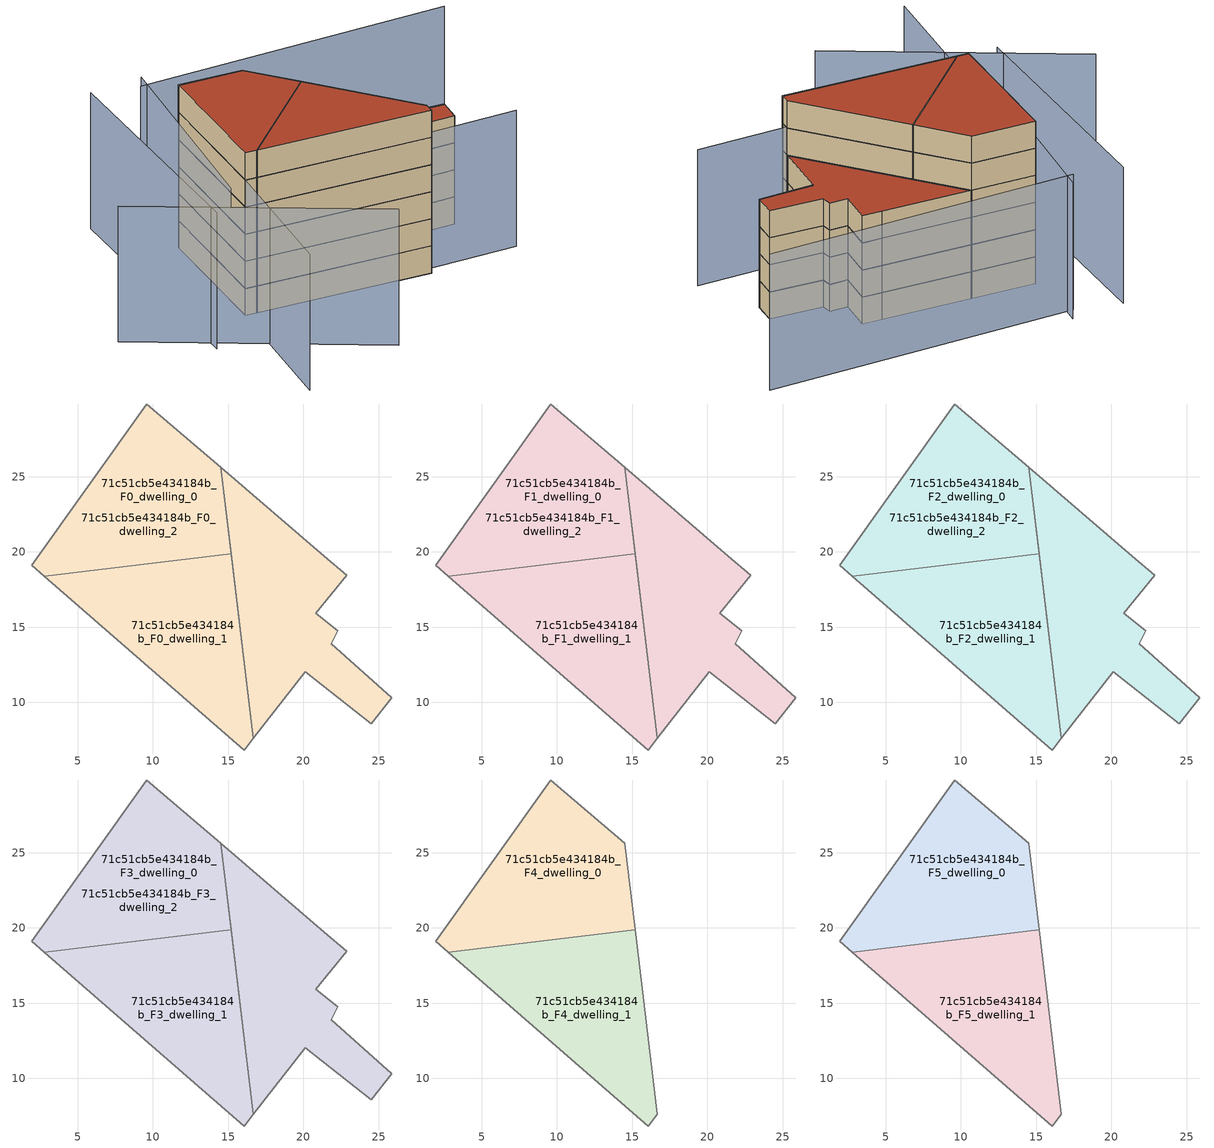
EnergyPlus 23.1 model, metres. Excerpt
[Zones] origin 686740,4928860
71c51cb5e434184b_F0_dwelling_0
 floor ground (EU_floor_Construction): 24.51,8.6 25.89,10.32 21.84,13.9 22.27,14.76 20.83,15.91 22.88,18.44 21.4,19.7 14.51,25.61 16.69,7.61 20.14,12.04 z0; 15.2,19.89 14.51,25.61 9.59,29.83 9.55,29.78 1.94,19.13 2.79,18.38 z0
 wall adiabatic (EU_wall_Construction): 2.8,18.38 1.94,19.13 9.55,29.78 9.59,29.83 14.51,25.61 15.2,19.89 z0:3
 wall to 71c51cb5e434184b_F0_dwelling_1 (EU_wall_Construction): 15.2,19.89 2.79,18.38 z0:3
71c51cb5e434184b_F0_dwelling_1
 floor ground (EU_floor_Construction): 24.51,8.6 25.89,10.32 21.84,13.9 22.27,14.76 20.83,15.91 22.88,18.44 21.4,19.7 14.51,25.61 16.69,7.61 20.14,12.04 z0; 16.08,6.84 16.69,7.61 15.2,19.89 2.79,18.38 z0
 wall adiabatic (EU_wall_Construction): 15.2,19.89 16.69,7.61 16.08,6.84 2.8,18.38 z0:3
71c51cb5e434184b_F0_dwelling_2
 floor ground (EU_floor_Construction): 24.51,8.6 25.89,10.32 21.84,13.9 22.27,14.76 20.83,15.91 22.88,18.44 21.4,19.7 14.51,25.61 16.69,7.61 20.14,12.04 z0; 15.2,19.89 14.51,25.61 9.59,29.83 9.55,29.78 1.94,19.13 2.79,18.38 z0; 16.08,6.84 16.69,7.61 15.2,19.89 2.79,18.38 z0
 wall adiabatic (EU_wall_Construction): 21.4,19.7 22.88,18.44 20.83,15.91 22.27,14.76 21.84,13.9 25.89,10.32 24.51,8.6 20.14,12.04 16.69,7.61 14.51,25.61 21.4,19.7 z0:3
71c51cb5e434184b_F1_dwelling_0
 floor outside (EU_floor_Construction): 24.51,8.6 25.89,10.32 21.84,13.9 22.27,14.76 20.83,15.91 22.88,18.44 21.4,19.7 14.51,25.61 16.69,7.61 20.14,12.04 z3; 15.2,19.89 14.51,25.61 9.59,29.83 9.55,29.78 1.94,19.13 2.79,18.38 z3
 wall adiabatic (EU_wall_Construction): 2.8,18.38 1.94,19.13 9.55,29.78 9.59,29.83 14.51,25.61 15.2,19.89 z3:6
 wall to 71c51cb5e434184b_F1_dwelling_1 (EU_wall_Construction): 15.2,19.89 2.79,18.38 z3:6
71c51cb5e434184b_F1_dwelling_1
 floor to 71c51cb5e434184b_F0_dwelling_1 (EU_floor_Construction): 24.51,8.6 25.89,10.32 21.84,13.9 22.27,14.76 20.83,15.91 22.88,18.44 21.4,19.7 14.51,25.61 16.69,7.61 20.14,12.04 z3; 16.08,6.84 16.69,7.61 15.2,19.89 2.79,18.38 z3
 wall adiabatic (EU_wall_Construction): 15.2,19.89 16.69,7.61 16.08,6.84 2.8,18.38 z3:6
71c51cb5e434184b_F1_dwelling_2
 floor outside (EU_floor_Construction): 16.08,6.84 16.69,7.61 15.2,19.89 2.79,18.38 z3
 floor to 71c51cb5e434184b_F0_dwelling_2 (EU_floor_Construction): 24.51,8.6 25.89,10.32 21.84,13.9 22.27,14.76 20.83,15.91 22.88,18.44 21.4,19.7 14.51,25.61 16.69,7.61 20.14,12.04 z3; 15.2,19.89 14.51,25.61 9.59,29.83 9.55,29.78 1.94,19.13 2.79,18.38 z3
 wall adiabatic (EU_wall_Construction): 21.4,19.7 22.88,18.44 20.83,15.91 22.27,14.76 21.84,13.9 25.89,10.32 24.51,8.6 20.14,12.04 16.69,7.61 14.51,25.61 21.4,19.7 z3:6
71c51cb5e434184b_F2_dwelling_0
 floor outside (EU_floor_Construction): 24.51,8.6 25.89,10.32 21.84,13.9 22.27,14.76 20.83,15.91 22.88,18.44 21.4,19.7 14.51,25.61 16.69,7.61 20.14,12.04 z6; 15.2,19.89 14.51,25.61 9.59,29.83 9.55,29.78 1.94,19.13 2.79,18.38 z6
 wall adiabatic (EU_wall_Construction): 2.8,18.38 1.94,19.13 9.55,29.78 9.59,29.83 14.51,25.61 15.2,19.89 z6:9
 wall to 71c51cb5e434184b_F2_dwelling_1 (EU_wall_Construction): 15.2,19.89 2.79,18.38 z6:9
71c51cb5e434184b_F2_dwelling_1
 floor to 71c51cb5e434184b_F1_dwelling_1 (EU_floor_Construction): 24.51,8.6 25.89,10.32 21.84,13.9 22.27,14.76 20.83,15.91 22.88,18.44 21.4,19.7 14.51,25.61 16.69,7.61 20.14,12.04 z6; 16.08,6.84 16.69,7.61 15.2,19.89 2.79,18.38 z6
 wall adiabatic (EU_wall_Construction): 15.2,19.89 16.69,7.61 16.08,6.84 2.8,18.38 z6:9
71c51cb5e434184b_F2_dwelling_2
 floor outside (EU_floor_Construction): 16.08,6.84 16.69,7.61 15.2,19.89 2.79,18.38 z6
 floor to 71c51cb5e434184b_F1_dwelling_2 (EU_floor_Construction): 24.51,8.6 25.89,10.32 21.84,13.9 22.27,14.76 20.83,15.91 22.88,18.44 21.4,19.7 14.51,25.61 16.69,7.61 20.14,12.04 z6; 15.2,19.89 14.51,25.61 9.59,29.83 9.55,29.78 1.94,19.13 2.79,18.38 z6
 wall adiabatic (EU_wall_Construction): 21.4,19.7 22.88,18.44 20.83,15.91 22.27,14.76 21.84,13.9 25.89,10.32 24.51,8.6 20.14,12.04 16.69,7.61 14.51,25.61 21.4,19.7 z6:9
71c51cb5e434184b_F3_dwelling_0
 floor outside (EU_floor_Construction): 24.51,8.6 25.89,10.32 21.84,13.9 22.27,14.76 20.83,15.91 22.88,18.44 21.4,19.7 14.51,25.61 16.69,7.61 20.14,12.04 z9; 15.2,19.89 14.51,25.61 9.59,29.83 9.55,29.78 1.94,19.13 2.79,18.38 z9
 wall adiabatic (EU_wall_Construction): 2.8,18.38 1.94,19.13 9.55,29.78 9.59,29.83 14.51,25.61 15.2,19.89 z9:12
 wall to 71c51cb5e434184b_F3_dwelling_1 (EU_wall_Construction): 15.2,19.89 2.79,18.38 z9:12
 roof outside (EU_floor_Construction): 21.4,19.7 22.88,18.44 20.83,15.91 22.27,14.76 21.84,13.9 25.89,10.32 24.51,8.6 20.14,12.04 16.69,7.61 14.51,25.61 z12
71c51cb5e434184b_F3_dwelling_1
 floor to 71c51cb5e434184b_F2_dwelling_1 (EU_floor_Construction): 24.51,8.6 25.89,10.32 21.84,13.9 22.27,14.76 20.83,15.91 22.88,18.44 21.4,19.7 14.51,25.61 16.69,7.61 20.14,12.04 z9; 16.08,6.84 16.69,7.61 15.2,19.89 2.79,18.38 z9
 wall adiabatic (EU_wall_Construction): 15.2,19.89 16.69,7.61 16.08,6.84 2.8,18.38 z9:12
 roof outside (EU_floor_Construction): 21.4,19.7 22.88,18.44 20.83,15.91 22.27,14.76 21.84,13.9 25.89,10.32 24.51,8.6 20.14,12.04 16.69,7.61 14.51,25.61 z12
71c51cb5e434184b_F3_dwelling_2
 floor outside (EU_floor_Construction): 16.08,6.84 16.69,7.61 15.2,19.89 2.79,18.38 z9
 floor to 71c51cb5e434184b_F2_dwelling_2 (EU_floor_Construction): 24.51,8.6 25.89,10.32 21.84,13.9 22.27,14.76 20.83,15.91 22.88,18.44 21.4,19.7 14.51,25.61 16.69,7.61 20.14,12.04 z9; 15.2,19.89 14.51,25.61 9.59,29.83 9.55,29.78 1.94,19.13 2.79,18.38 z9
 wall adiabatic (EU_wall_Construction): 21.4,19.7 22.88,18.44 20.83,15.91 22.27,14.76 21.84,13.9 25.89,10.32 24.51,8.6 20.14,12.04 16.69,7.61 14.51,25.61 21.4,19.7 z9:12
 roof outside (EU_roof_Construction): 14.51,25.61 15.2,19.89 2.79,18.38 1.94,19.13 9.55,29.78 9.59,29.83 z12; 21.4,19.7 22.88,18.44 20.83,15.91 22.27,14.76 21.84,13.9 25.89,10.32 24.51,8.6 20.14,12.04 16.69,7.61 14.51,25.61 z12; 15.2,19.89 16.69,7.61 16.08,6.84 2.79,18.38 z12
71c51cb5e434184b_F4_dwelling_0
 floor to 71c51cb5e434184b_F3_dwelling_0 (EU_floor_Construction): 15.2,19.89 14.51,25.61 9.59,29.83 9.55,29.78 1.94,19.13 2.79,18.38 z12
 wall adiabatic (EU_wall_Construction): 2.8,18.38 1.94,19.13 9.55,29.78 9.59,29.83 14.51,25.61 15.2,19.89 z12:15
 wall to 71c51cb5e434184b_F4_dwelling_1 (EU_wall_Construction): 15.2,19.89 2.79,18.38 z12:15
71c51cb5e434184b_F4_dwelling_1
 floor to 71c51cb5e434184b_F3_dwelling_1 (EU_floor_Construction): 16.08,6.84 16.69,7.61 15.2,19.89 2.79,18.38 z12
 wall adiabatic (EU_wall_Construction): 15.2,19.89 16.69,7.61 16.08,6.84 2.8,18.38 z12:15
71c51cb5e434184b_F5_dwelling_0
 floor to 71c51cb5e434184b_F4_dwelling_0 (EU_floor_Construction): 15.2,19.89 14.51,25.61 9.59,29.83 9.55,29.78 1.94,19.13 2.79,18.38 z15
 wall adiabatic (EU_wall_Construction): 2.8,18.38 1.94,19.13 9.55,29.78 9.59,29.83 14.51,25.61 15.2,19.89 z15:18
 wall to 71c51cb5e434184b_F5_dwelling_1 (EU_wall_Construction): 15.2,19.89 2.79,18.38 z15:18
 roof outside (EU_roof_Construction): 14.51,25.61 15.2,19.89 2.8,18.38 1.94,19.13 9.55,29.78 9.59,29.83 z18
71c51cb5e434184b_F5_dwelling_1
 floor to 71c51cb5e434184b_F4_dwelling_1 (EU_floor_Construction): 16.08,6.84 16.69,7.61 15.2,19.89 2.79,18.38 z15
 wall adiabatic (EU_wall_Construction): 15.2,19.89 16.69,7.61 16.08,6.84 2.8,18.38 z15:18
 roof outside (EU_roof_Construction): 15.2,19.89 16.69,7.61 16.08,6.84 2.8,18.38 z18
shading: -7.24,27.75 3.72,4.17 / -6.78,8.19 1.94,19.13 / 1.94,19.13 23.67,1.8 / 0.06,19.72 13.37,35.52 / 8.95,38.57 -4.25,19.03 / 36.69,15.68 12,34.91 z0:15
[Building]
EU S2 Campaign: North Axis=0; Terrain=City; Solar Distribution=FullExterior
[Site:Location]
Bologna: Latitude=44.5; Longitude=11.25; Time Zone=1; Elevation=37
[SizingPeriod:WeatherFileDays]
AnnualSizingPeriod: Begin Month=1; Begin Day of Month=1; End Month=12; End Day of Month=31; Day of Week for Start Day=Monday; Use Weather File Daylight Saving Period=No; Use Weather File Rain and Snow Indicators=No
[MATERIAL]
EU_InternalMass_Material: Roughness=MediumRough; Thickness=0.1; Conductivity=1; Density=1800; Specific Heat=900; Thermal Absorptance=0.9; Solar Absorptance=0.7; Visible Absorptance=0.7
[MATERIAL:NOMASS] Roughness=MediumRough; Thermal Absorptance=0.9; Solar Absorptance=0.7; Visible Absorptance=0.7
Name | Thermal Resistance
EU_wall_NoMass | 0.905828
EU_roof_NoMass | 0.37593
EU_floor_NoMass | 0.67114
[CONSTRUCTION]
EU_wall_Construction: EU_wall_NoMass
EU_roof_Construction: EU_roof_NoMass
EU_floor_Construction: EU_floor_NoMass
EU_InternalMass_Construction: EU_InternalMass_Material
[ZONE] Type=1; Multiplier=1; Ceiling Height=autocalculate; Floor Area=autocalculate; Part of Total Floor Area=Yes
Name | Volume
71c51cb5e434184b_F0_dwelling_0; 71c51cb5e434184b_F1_dwelling_0; 71c51cb5e434184b_F2_dwelling_0; 71c51cb5e434184b_F3_dwelling_0 | 515.323
71c51cb5e434184b_F4_dwelling_0; 71c51cb5e434184b_F5_dwelling_0 | 257.67
71c51cb5e434184b_F0_dwelling_1; 71c51cb5e434184b_F1_dwelling_1; 71c51cb5e434184b_F2_dwelling_1; 71c51cb5e434184b_F3_dwelling_1 | 515.314
71c51cb5e434184b_F4_dwelling_1 | 257.661
71c51cb5e434184b_F5_dwelling_1 | 257.66
71c51cb5e434184b_F0_dwelling_2; 71c51cb5e434184b_F1_dwelling_2; 71c51cb5e434184b_F2_dwelling_2; 71c51cb5e434184b_F3_dwelling_2 | 772.983
[INTERNALMASS] Construction=EU_InternalMass_Construction
Name | Zone or ZoneList | Surface Area
71c51cb5e434184b_F0_dwelling_0_EU_InternalMass | 71c51cb5e434184b_F0_dwelling_0 | 85.8897
71c51cb5e434184b_F0_dwelling_1_EU_InternalMass | 71c51cb5e434184b_F0_dwelling_1 | 85.8831
71c51cb5e434184b_F0_dwelling_2_EU_InternalMass | 71c51cb5e434184b_F0_dwelling_2 | 85.8844
71c51cb5e434184b_F1_dwelling_0_EU_InternalMass | 71c51cb5e434184b_F1_dwelling_0 | 85.8897
71c51cb5e434184b_F1_dwelling_1_EU_InternalMass | 71c51cb5e434184b_F1_dwelling_1 | 85.8831
71c51cb5e434184b_F1_dwelling_2_EU_InternalMass | 71c51cb5e434184b_F1_dwelling_2 | 85.8844
71c51cb5e434184b_F2_dwelling_0_EU_InternalMass | 71c51cb5e434184b_F2_dwelling_0 | 85.8897
71c51cb5e434184b_F2_dwelling_1_EU_InternalMass | 71c51cb5e434184b_F2_dwelling_1 | 85.8831
71c51cb5e434184b_F2_dwelling_2_EU_InternalMass | 71c51cb5e434184b_F2_dwelling_2 | 85.8844
71c51cb5e434184b_F3_dwelling_0_EU_InternalMass | 71c51cb5e434184b_F3_dwelling_0 | 85.8897
71c51cb5e434184b_F3_dwelling_1_EU_InternalMass | 71c51cb5e434184b_F3_dwelling_1 | 85.8831
71c51cb5e434184b_F3_dwelling_2_EU_InternalMass | 71c51cb5e434184b_F3_dwelling_2 | 85.8844
71c51cb5e434184b_F4_dwelling_0_EU_InternalMass | 71c51cb5e434184b_F4_dwelling_0 | 128.832
71c51cb5e434184b_F4_dwelling_1_EU_InternalMass | 71c51cb5e434184b_F4_dwelling_1 | 128.826
71c51cb5e434184b_F5_dwelling_0_EU_InternalMass | 71c51cb5e434184b_F5_dwelling_0 | 128.832
71c51cb5e434184b_F5_dwelling_1_EU_InternalMass | 71c51cb5e434184b_F5_dwelling_1 | 128.826
[OTHEREQUIPMENT] Fuel Type=Electricity; Design Level Calculation Method=Watts/Area; Power per Zone Floor Area=1; Fraction Latent=0; Fraction Radiant=0; Fraction Lost=0; Carbon Dioxide Generation Rate=0; EndUse Subcategory=EU_Step8_InternalGains
Name | Zone or ZoneList or Space or SpaceList | Schedule
EU_Step8_InternalGain_71c51cb5e434184b_F0_dwelling_0_f000 | 71c51cb5e434184b_F0_dwelling_0 | EU_Step8_GainSchedule_71c51cb5e434184b_F0_dwelling_0_f000
EU_Step8_InternalGain_71c51cb5e434184b_F0_dwelling_1_f000 | 71c51cb5e434184b_F0_dwelling_1 | EU_Step8_GainSchedule_71c51cb5e434184b_F0_dwelling_1_f000
EU_Step8_InternalGain_71c51cb5e434184b_F0_dwelling_2_f000 | 71c51cb5e434184b_F0_dwelling_2 | EU_Step8_GainSchedule_71c51cb5e434184b_F0_dwelling_2_f000
EU_Step8_InternalGain_71c51cb5e434184b_F1_dwelling_0_f000 | 71c51cb5e434184b_F1_dwelling_0 | EU_Step8_GainSchedule_71c51cb5e434184b_F1_dwelling_0_f000
EU_Step8_InternalGain_71c51cb5e434184b_F1_dwelling_1_f000 | 71c51cb5e434184b_F1_dwelling_1 | EU_Step8_GainSchedule_71c51cb5e434184b_F1_dwelling_1_f000
EU_Step8_InternalGain_71c51cb5e434184b_F1_dwelling_2_f000 | 71c51cb5e434184b_F1_dwelling_2 | EU_Step8_GainSchedule_71c51cb5e434184b_F1_dwelling_2_f000
EU_Step8_InternalGain_71c51cb5e434184b_F2_dwelling_0_f000 | 71c51cb5e434184b_F2_dwelling_0 | EU_Step8_GainSchedule_71c51cb5e434184b_F2_dwelling_0_f000
EU_Step8_InternalGain_71c51cb5e434184b_F2_dwelling_1_f000 | 71c51cb5e434184b_F2_dwelling_1 | EU_Step8_GainSchedule_71c51cb5e434184b_F2_dwelling_1_f000
EU_Step8_InternalGain_71c51cb5e434184b_F2_dwelling_2_f000 | 71c51cb5e434184b_F2_dwelling_2 | EU_Step8_GainSchedule_71c51cb5e434184b_F2_dwelling_2_f000
EU_Step8_InternalGain_71c51cb5e434184b_F3_dwelling_0_f000 | 71c51cb5e434184b_F3_dwelling_0 | EU_Step8_GainSchedule_71c51cb5e434184b_F3_dwelling_0_f000
EU_Step8_InternalGain_71c51cb5e434184b_F3_dwelling_1_f000 | 71c51cb5e434184b_F3_dwelling_1 | EU_Step8_GainSchedule_71c51cb5e434184b_F3_dwelling_1_f000
EU_Step8_InternalGain_71c51cb5e434184b_F3_dwelling_2_f000 | 71c51cb5e434184b_F3_dwelling_2 | EU_Step8_GainSchedule_71c51cb5e434184b_F3_dwelling_2_f000
EU_Step8_InternalGain_71c51cb5e434184b_F4_dwelling_0_f000 | 71c51cb5e434184b_F4_dwelling_0 | EU_Step8_GainSchedule_71c51cb5e434184b_F4_dwelling_0_f000
EU_Step8_InternalGain_71c51cb5e434184b_F4_dwelling_1_f000 | 71c51cb5e434184b_F4_dwelling_1 | EU_Step8_GainSchedule_71c51cb5e434184b_F4_dwelling_1_f000
EU_Step8_InternalGain_71c51cb5e434184b_F5_dwelling_0_f000 | 71c51cb5e434184b_F5_dwelling_0 | EU_Step8_GainSchedule_71c51cb5e434184b_F5_dwelling_0_f000
EU_Step8_InternalGain_71c51cb5e434184b_F5_dwelling_1_f000 | 71c51cb5e434184b_F5_dwelling_1 | EU_Step8_GainSchedule_71c51cb5e434184b_F5_dwelling_1_f000
[ZONEVENTILATION:DESIGNFLOWRATE] Schedule=EU_AlwaysOn; Design Flow Rate Calculation Method=AirChanges/Hour; Air Changes per Hour=0.73129; Ventilation Type=Natural; Fan Pressure Rise=0; Fan Total Efficiency=1; Constant Term Coefficient=1; Temperature Term Coefficient=0; Velocity Term Coefficient=0; Velocity Squared Term Coefficient=0; Minimum Indoor Temperature=-100; Maximum Indoor Temperature=100; Delta Temperature=-100; Minimum Outdoor Temperature=-100; Maximum Outdoor Temperature=100; Maximum Wind Speed=40
Name | Zone or ZoneList or Space or SpaceList
EU_ConstantAir_71c51cb5e434184b_F0_dwelling_0 | 71c51cb5e434184b_F0_dwelling_0
EU_ConstantAir_71c51cb5e434184b_F0_dwelling_1 | 71c51cb5e434184b_F0_dwelling_1
EU_ConstantAir_71c51cb5e434184b_F0_dwelling_2 | 71c51cb5e434184b_F0_dwelling_2
EU_ConstantAir_71c51cb5e434184b_F1_dwelling_0 | 71c51cb5e434184b_F1_dwelling_0
EU_ConstantAir_71c51cb5e434184b_F1_dwelling_1 | 71c51cb5e434184b_F1_dwelling_1
EU_ConstantAir_71c51cb5e434184b_F1_dwelling_2 | 71c51cb5e434184b_F1_dwelling_2
EU_ConstantAir_71c51cb5e434184b_F2_dwelling_0 | 71c51cb5e434184b_F2_dwelling_0
EU_ConstantAir_71c51cb5e434184b_F2_dwelling_1 | 71c51cb5e434184b_F2_dwelling_1
EU_ConstantAir_71c51cb5e434184b_F2_dwelling_2 | 71c51cb5e434184b_F2_dwelling_2
EU_ConstantAir_71c51cb5e434184b_F3_dwelling_0 | 71c51cb5e434184b_F3_dwelling_0
EU_ConstantAir_71c51cb5e434184b_F3_dwelling_1 | 71c51cb5e434184b_F3_dwelling_1
EU_ConstantAir_71c51cb5e434184b_F3_dwelling_2 | 71c51cb5e434184b_F3_dwelling_2
EU_ConstantAir_71c51cb5e434184b_F4_dwelling_0 | 71c51cb5e434184b_F4_dwelling_0
EU_ConstantAir_71c51cb5e434184b_F4_dwelling_1 | 71c51cb5e434184b_F4_dwelling_1
EU_ConstantAir_71c51cb5e434184b_F5_dwelling_0 | 71c51cb5e434184b_F5_dwelling_0
EU_ConstantAir_71c51cb5e434184b_F5_dwelling_1 | 71c51cb5e434184b_F5_dwelling_1
[HVACTEMPLATE:THERMOSTAT] Constant Heating Setpoint=20; Constant Cooling Setpoint=50
EU_HeatOnly_71c51cb5e434184b_F0_dwelling_0; EU_HeatOnly_71c51cb5e434184b_F0_dwelling_1; EU_HeatOnly_71c51cb5e434184b_F0_dwelling_2; EU_HeatOnly_71c51cb5e434184b_F1_dwelling_0; EU_HeatOnly_71c51cb5e434184b_F1_dwelling_1; EU_HeatOnly_71c51cb5e434184b_F1_dwelling_2; EU_HeatOnly_71c51cb5e434184b_F2_dwelling_0; EU_HeatOnly_71c51cb5e434184b_F2_dwelling_1; EU_HeatOnly_71c51cb5e434184b_F2_dwelling_2; EU_HeatOnly_71c51cb5e434184b_F3_dwelling_0; EU_HeatOnly_71c51cb5e434184b_F3_dwelling_1; EU_HeatOnly_71c51cb5e434184b_F3_dwelling_2; EU_HeatOnly_71c51cb5e434184b_F4_dwelling_0; EU_HeatOnly_71c51cb5e434184b_F4_dwelling_1; EU_HeatOnly_71c51cb5e434184b_F5_dwelling_0; EU_HeatOnly_71c51cb5e434184b_F5_dwelling_1
[HVACTEMPLATE:ZONE:IDEALLOADSAIRSYSTEM] System Availability Schedule=EU_AlwaysOn; Maximum Heating Supply Air Temperature=50; Minimum Cooling Supply Air Temperature=13; Maximum Heating Supply Air Humidity Ratio=0.0156; Minimum Cooling Supply Air Humidity Ratio=0.0077; Heating Limit=NoLimit; Cooling Limit=NoLimit; Heating Availability Schedule=EU_AlwaysOn; Cooling Availability Schedule=EU_CoolingOff; Dehumidification Control Type=ConstantSensibleHeatRatio; Cooling Sensible Heat Ratio=0.7; Dehumidification Setpoint=60; Humidification Control Type=None; Humidification Setpoint=30; Outdoor Air Method=None; Outdoor Air Flow Rate per Person=0.00944; Outdoor Air Flow Rate per Zone Floor Area=0; Outdoor Air Flow Rate per Zone=0; Demand Controlled Ventilation Type=None; Outdoor Air Economizer Type=NoEconomizer; Heat Recovery Type=None; Sensible Heat Recovery Effectiveness=0.7; Latent Heat Recovery Effectiveness=0.65
Name | Template Thermostat
71c51cb5e434184b_F0_dwelling_0 | EU_HeatOnly_71c51cb5e434184b_F0_dwelling_0
71c51cb5e434184b_F0_dwelling_1 | EU_HeatOnly_71c51cb5e434184b_F0_dwelling_1
71c51cb5e434184b_F0_dwelling_2 | EU_HeatOnly_71c51cb5e434184b_F0_dwelling_2
71c51cb5e434184b_F1_dwelling_0 | EU_HeatOnly_71c51cb5e434184b_F1_dwelling_0
71c51cb5e434184b_F1_dwelling_1 | EU_HeatOnly_71c51cb5e434184b_F1_dwelling_1
71c51cb5e434184b_F1_dwelling_2 | EU_HeatOnly_71c51cb5e434184b_F1_dwelling_2
71c51cb5e434184b_F2_dwelling_0 | EU_HeatOnly_71c51cb5e434184b_F2_dwelling_0
71c51cb5e434184b_F2_dwelling_1 | EU_HeatOnly_71c51cb5e434184b_F2_dwelling_1
71c51cb5e434184b_F2_dwelling_2 | EU_HeatOnly_71c51cb5e434184b_F2_dwelling_2
71c51cb5e434184b_F3_dwelling_0 | EU_HeatOnly_71c51cb5e434184b_F3_dwelling_0
71c51cb5e434184b_F3_dwelling_1 | EU_HeatOnly_71c51cb5e434184b_F3_dwelling_1
71c51cb5e434184b_F3_dwelling_2 | EU_HeatOnly_71c51cb5e434184b_F3_dwelling_2
71c51cb5e434184b_F4_dwelling_0 | EU_HeatOnly_71c51cb5e434184b_F4_dwelling_0
71c51cb5e434184b_F4_dwelling_1 | EU_HeatOnly_71c51cb5e434184b_F4_dwelling_1
71c51cb5e434184b_F5_dwelling_0 | EU_HeatOnly_71c51cb5e434184b_F5_dwelling_0
71c51cb5e434184b_F5_dwelling_1 | EU_HeatOnly_71c51cb5e434184b_F5_dwelling_1
[SIZING:ZONE] Zone Cooling Design Supply Air Temperature Input Method=SupplyAirTemperature; Zone Cooling Design Supply Air Temperature=13; Zone Heating Design Supply Air Temperature Input Method=SupplyAirTemperature; Zone Heating Design Supply Air Temperature=50; Zone Cooling Design Supply Air Humidity Ratio=0.008; Zone Heating Design Supply Air Humidity Ratio=0.008; Cooling Design Air Flow Method=DesignDay; Cooling Design Air Flow Rate=0; Cooling Minimum Air Flow per Zone Floor Area=0.000762; Cooling Minimum Air Flow=0; Cooling Minimum Air Flow Fraction=0.2; Heating Design Air Flow Method=DesignDay; Heating Design Air Flow Rate=0; Heating Maximum Air Flow per Zone Floor Area=0.002032; Heating Maximum Air Flow=0.141576; Heating Maximum Air Flow Fraction=0.3; Account for Dedicated Outdoor Air System=No; Dedicated Outdoor Air System Control Strategy=NeutralSupplyAir; Dedicated Outdoor Air Low Setpoint Temperature for Design=autosize; Dedicated Outdoor Air High Setpoint Temperature for Design=autosize; Zone Load Sizing Method=Sensible Load Only No Latent Load; Zone Latent Cooling Design Supply Air Humidity Ratio Input Method=HumidityRatioDifference; Zone Cooling Design Supply Air Humidity Ratio Difference=0.005; Zone Latent Heating Design Supply Air Humidity Ratio Input Method=HumidityRatioDifference; Zone Humidification Design Supply Air Humidity Ratio Difference=0.005
71c51cb5e434184b_F0_dwelling_0; 71c51cb5e434184b_F0_dwelling_1; 71c51cb5e434184b_F0_dwelling_2; 71c51cb5e434184b_F1_dwelling_0; 71c51cb5e434184b_F1_dwelling_1; 71c51cb5e434184b_F1_dwelling_2; 71c51cb5e434184b_F2_dwelling_0; 71c51cb5e434184b_F2_dwelling_1; 71c51cb5e434184b_F2_dwelling_2; 71c51cb5e434184b_F3_dwelling_0; 71c51cb5e434184b_F3_dwelling_1; 71c51cb5e434184b_F3_dwelling_2; 71c51cb5e434184b_F4_dwelling_0; 71c51cb5e434184b_F4_dwelling_1; 71c51cb5e434184b_F5_dwelling_0; 71c51cb5e434184b_F5_dwelling_1
[SCHEDULE:CONSTANT]
Name | Hourly Value
EU_AlwaysOn | 1
EU_CoolingOff | 0
[SCHEDULE:FILE] Column Number=1; Rows to Skip at Top=0; Number of Hours of Data=8760; Column Separator=Comma; Interpolate to Timestep=No; Minutes per Item=60; Adjust Schedule for Daylight Savings=Yes
Name | File
EU_Step8_GainSchedule_71c51cb5e434184b_F0_dwelling_0_f000 | ../../schedules/71c51cb5e434184b/71c51cb5e434184b_F0_dwelling_0_f000_gain.csv
EU_Step8_GainSchedule_71c51cb5e434184b_F0_dwelling_1_f000 | ../../schedules/71c51cb5e434184b/71c51cb5e434184b_F0_dwelling_1_f000_gain.csv
EU_Step8_GainSchedule_71c51cb5e434184b_F0_dwelling_2_f000 | ../../schedules/71c51cb5e434184b/71c51cb5e434184b_F0_dwelling_2_f000_gain.csv
EU_Step8_GainSchedule_71c51cb5e434184b_F1_dwelling_0_f000 | ../../schedules/71c51cb5e434184b/71c51cb5e434184b_F1_dwelling_0_f000_gain.csv
EU_Step8_GainSchedule_71c51cb5e434184b_F1_dwelling_1_f000 | ../../schedules/71c51cb5e434184b/71c51cb5e434184b_F1_dwelling_1_f000_gain.csv
EU_Step8_GainSchedule_71c51cb5e434184b_F1_dwelling_2_f000 | ../../schedules/71c51cb5e434184b/71c51cb5e434184b_F1_dwelling_2_f000_gain.csv
EU_Step8_GainSchedule_71c51cb5e434184b_F2_dwelling_0_f000 | ../../schedules/71c51cb5e434184b/71c51cb5e434184b_F2_dwelling_0_f000_gain.csv
EU_Step8_GainSchedule_71c51cb5e434184b_F2_dwelling_1_f000 | ../../schedules/71c51cb5e434184b/71c51cb5e434184b_F2_dwelling_1_f000_gain.csv
EU_Step8_GainSchedule_71c51cb5e434184b_F2_dwelling_2_f000 | ../../schedules/71c51cb5e434184b/71c51cb5e434184b_F2_dwelling_2_f000_gain.csv
EU_Step8_GainSchedule_71c51cb5e434184b_F3_dwelling_0_f000 | ../../schedules/71c51cb5e434184b/71c51cb5e434184b_F3_dwelling_0_f000_gain.csv
EU_Step8_GainSchedule_71c51cb5e434184b_F3_dwelling_1_f000 | ../../schedules/71c51cb5e434184b/71c51cb5e434184b_F3_dwelling_1_f000_gain.csv
EU_Step8_GainSchedule_71c51cb5e434184b_F3_dwelling_2_f000 | ../../schedules/71c51cb5e434184b/71c51cb5e434184b_F3_dwelling_2_f000_gain.csv
EU_Step8_GainSchedule_71c51cb5e434184b_F4_dwelling_0_f000 | ../../schedules/71c51cb5e434184b/71c51cb5e434184b_F4_dwelling_0_f000_gain.csv
EU_Step8_GainSchedule_71c51cb5e434184b_F4_dwelling_1_f000 | ../../schedules/71c51cb5e434184b/71c51cb5e434184b_F4_dwelling_1_f000_gain.csv
EU_Step8_GainSchedule_71c51cb5e434184b_F5_dwelling_0_f000 | ../../schedules/71c51cb5e434184b/71c51cb5e434184b_F5_dwelling_0_f000_gain.csv
EU_Step8_GainSchedule_71c51cb5e434184b_F5_dwelling_1_f000 | ../../schedules/71c51cb5e434184b/71c51cb5e434184b_F5_dwelling_1_f000_gain.csv
